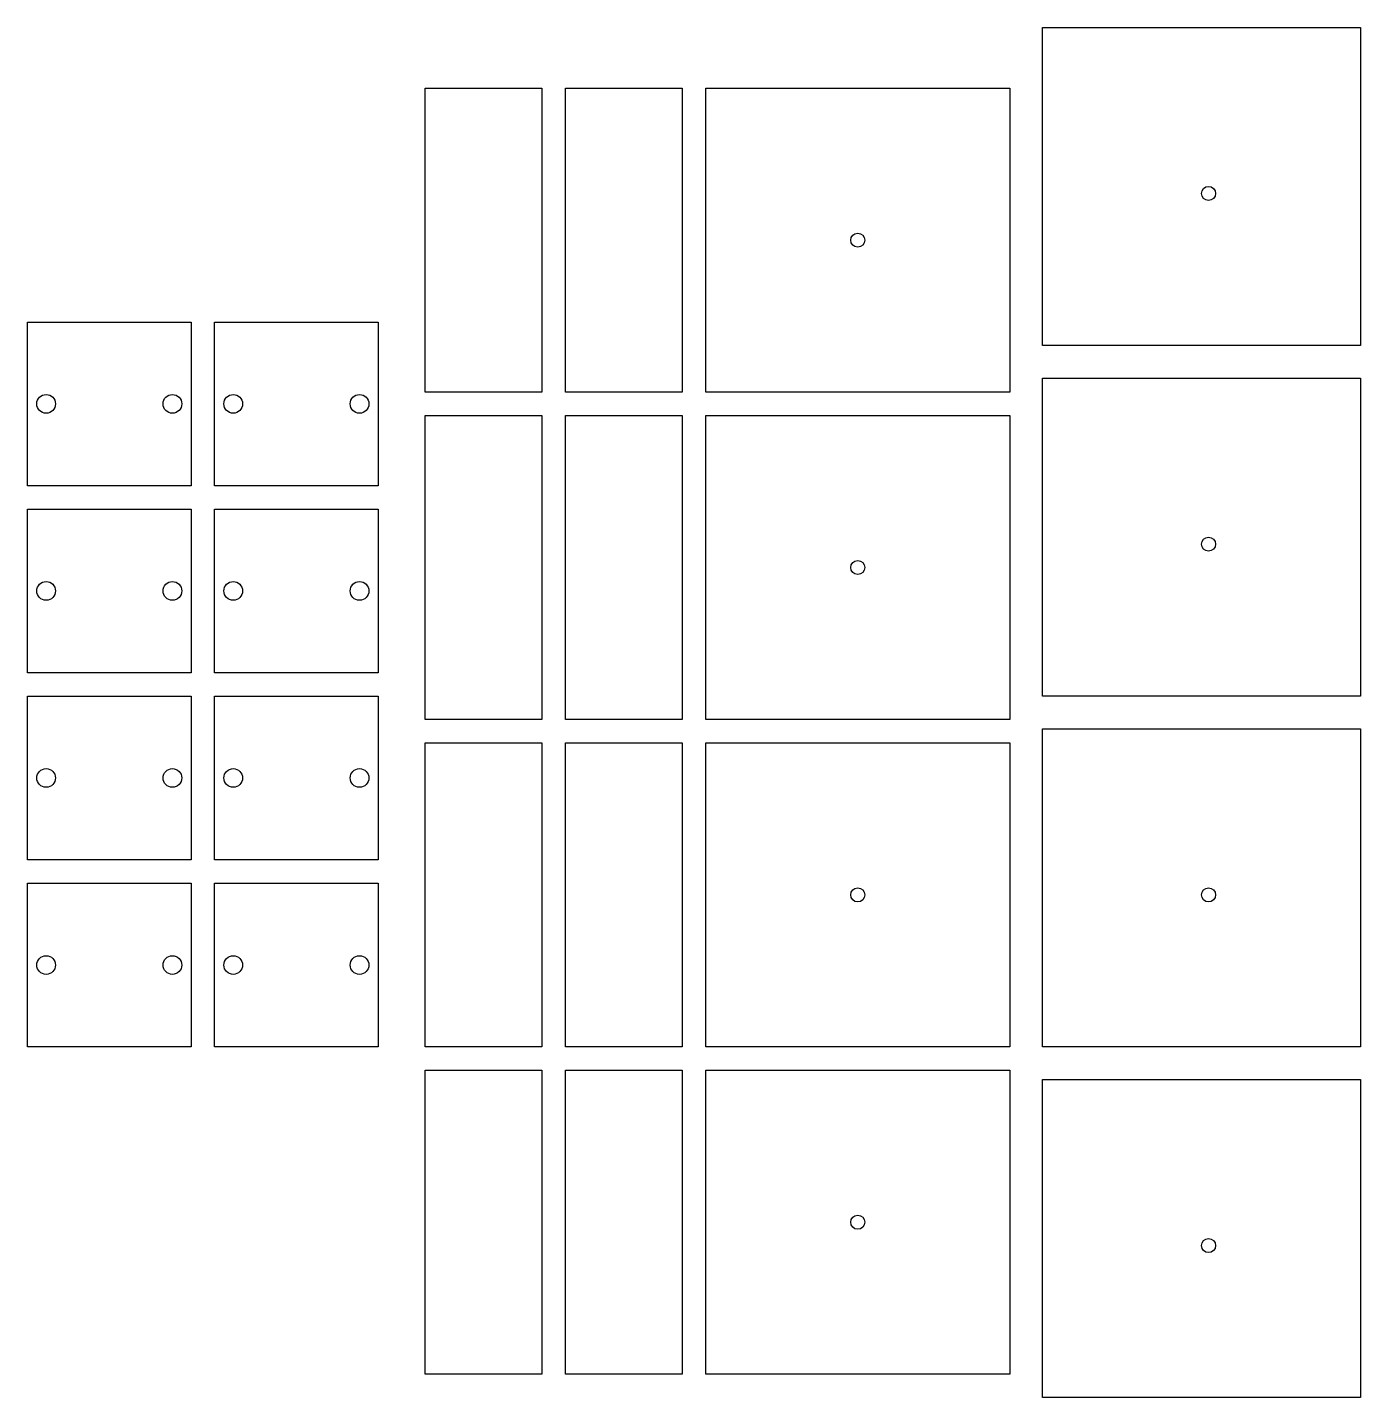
# Model space of a CAD drawing. Header units: millimetres. Extents: x -98 to 188, y -38 to 256.
import ezdxf

# ---------------------------------------------------------------- set-up
doc = ezdxf.new("R2010")
doc.units = ezdxf.units.MM
doc.layers.get('0').update_dxf_attribs({"linetype": 'CONTINUOUS'})

msp = doc.modelspace()

# ---------------------------------------------------------------- linework, layer by layer
for points in [[(187.5, 187.5), (119.5, 187.5), (119.5, 255.5), (187.5, 255.5)], [(-12.5, 177.5), (-12.5, 242.5), (12.5, 242.5), (12.5, 177.5)], [(17.5, 177.5), (17.5, 242.5), (42.5, 242.5), (42.5, 177.5)], [(47.5, 177.5), (47.5, 242.5), (112.5, 242.5), (112.5, 177.5)], [(-97.5, 157.5), (-97.5, 192.5), (-62.5, 192.5), (-62.5, 157.5)], [(-57.5, 157.5), (-57.5, 192.5), (-22.5, 192.5), (-22.5, 157.5)], [(187.5, 112.5), (119.5, 112.5), (119.5, 180.5), (187.5, 180.5)], [(-12.5, 107.5), (-12.5, 172.5), (12.5, 172.5), (12.5, 107.5)], [(17.5, 107.5), (17.5, 172.5), (42.5, 172.5), (42.5, 107.5)], [(47.5, 107.5), (47.5, 172.5), (112.5, 172.5), (112.5, 107.5)], [(-97.5, 117.5), (-97.5, 152.5), (-62.5, 152.5), (-62.5, 117.5)], [(-57.5, 117.5), (-57.5, 152.5), (-22.5, 152.5), (-22.5, 117.5)], [(-97.5, 77.5), (-97.5, 112.5), (-62.5, 112.5), (-62.5, 77.5)], [(-57.5, 77.5), (-57.5, 112.5), (-22.5, 112.5), (-22.5, 77.5)], [(187.5, 37.5), (119.5, 37.5), (119.5, 105.5), (187.5, 105.5)], [(-12.5, 37.5), (-12.5, 102.5), (12.5, 102.5), (12.5, 37.5)], [(17.5, 37.5), (17.5, 102.5), (42.5, 102.5), (42.5, 37.5)], [(47.5, 37.5), (47.5, 102.5), (112.5, 102.5), (112.5, 37.5)], [(-97.5, 37.5), (-97.5, 72.5), (-62.5, 72.5), (-62.5, 37.5)], [(-57.5, 37.5), (-57.5, 72.5), (-22.5, 72.5), (-22.5, 37.5)], [(-12.5, -32.5), (-12.5, 32.5), (12.5, 32.5), (12.5, -32.5)], [(17.5, -32.5), (17.5, 32.5), (42.5, 32.5), (42.5, -32.5)], [(47.5, -32.5), (47.5, 32.5), (112.5, 32.5), (112.5, -32.5)], [(187.5, -37.5), (119.5, -37.5), (119.5, 30.5), (187.5, 30.5)]]:
    msp.add_lwpolyline(points, close=True)
for centre, radius in [((155, 220), 1.5), ((80, 210), 1.5), ((-93.5, 175), 2), ((-66.5, 175), 2), ((-53.5, 175), 2), ((-26.5, 175), 2), ((155, 145), 1.5), ((80, 140), 1.5), ((-93.5, 135), 2), ((-66.5, 135), 2), ((-53.5, 135), 2), ((-26.5, 135), 2), ((-93.5, 95), 2), ((-66.5, 95), 2), ((-53.5, 95), 2), ((-26.5, 95), 2), ((80, 70), 1.5), ((155, 70), 1.5), ((-93.5, 55), 2), ((-66.5, 55), 2), ((-53.5, 55), 2), ((-26.5, 55), 2), ((80, 0), 1.5), ((155, -5), 1.5)]:
    msp.add_circle(centre, radius)

doc.saveas('drawing.dxf')
